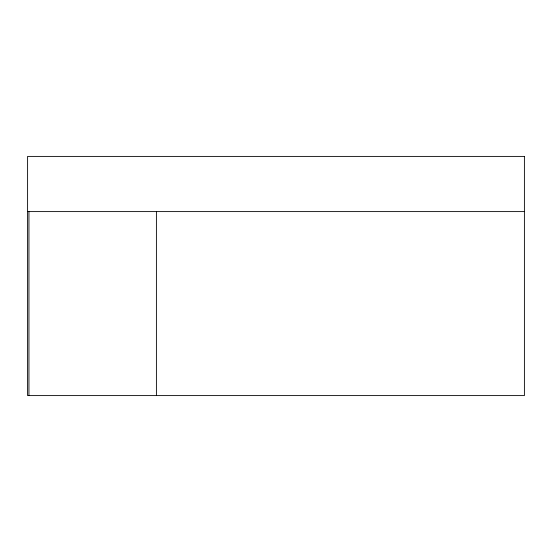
<?xml version="1.0" encoding="UTF-8"?>
<svg xmlns="http://www.w3.org/2000/svg" width="552" height="552" viewBox="0 0 552 552"><rect width="100%" height="100%" fill="white"/><g stroke="black" fill="none" stroke-linecap="round" stroke-linejoin="round"><path stroke-width="0.83" d="M27.6 211.602L524.4 211.602M156.402 211.602L156.402 395.598M28.945 211.602L28.945 395.598M524.4 156.402L27.6 156.402L27.6 395.598L524.4 395.598L524.4 156.402"/></g></svg>
